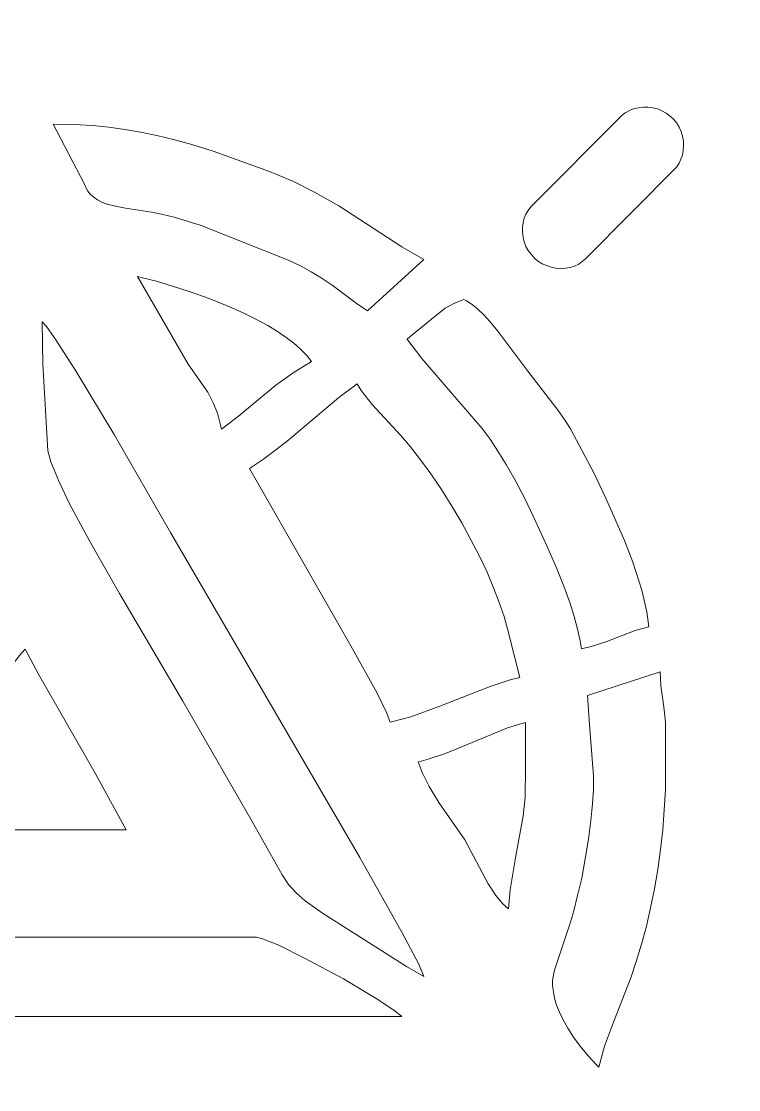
# Model space of a CAD drawing. Header units: millimetres. Extents: x -26 to 1265, y -860 to -429.
# Drawn here: x 702.3 to 749.7, y -656.6 to -586 of the extents above; entities that cross this region are included whole.
import ezdxf

# ---------------------------------------------------------------- set-up
doc = ezdxf.new("R2010")
doc.units = ezdxf.units.MM
doc.header["$MEASUREMENT"] = 0
doc.layers.add('layer 1', color=7, linetype='Continuous')

msp = doc.modelspace()

# ---------------------------------------------------------------- linework, layer by layer
at = {"layer": 'layer 1', "color": 7, "lineweight": 9, "true_color": 0xffffff}
for points, knots in [([(525.7375, -755.4875), (525.7375, -755.4875), (879.0375, -755.4625), (879.0375, -755.4625), (879.0375, -755.4625), (879.4875, -755.4125), (879.4875, -755.4125), (879.4875, -755.4125), (879.9624, -755.3375), (879.9624, -755.3375), (879.9624, -755.3375), (880.4125, -755.2125), (880.4125, -755.2125), (880.4125, -755.2125), (880.8625, -755.0625), (880.8625, -755.0625), (880.8625, -755.0625), (881.2875, -754.8625), (881.2875, -754.8625), (881.2875, -754.8625), (881.6875, -754.6375), (881.6875, -754.6375), (881.6875, -754.6375), (882.0625, -754.3625), (882.0625, -754.3625), (882.0625, -754.3625), (882.4374, -754.0625), (882.4374, -754.0625), (882.4374, -754.0625), (882.7625, -753.7375), (882.7625, -753.7375), (882.7625, -753.7375), (883.0625, -753.3875), (883.0625, -753.3875), (883.0625, -753.3875), (883.3375, -752.9875), (883.3375, -752.9875), (883.3375, -752.9875), (883.5875, -752.5875), (883.5875, -752.5875), (883.5875, -752.5875), (883.7875, -752.1625), (883.7875, -752.1625), (883.7875, -752.1625), (883.9624, -751.7375), (883.9624, -751.7375), (883.9624, -751.7375), (884.0875, -751.2875), (884.0875, -751.2875), (884.0875, -751.2875), (884.1875, -750.8375), (884.1875, -750.8375), (884.1875, -750.8375), (884.2375, -750.3625), (884.2375, -750.3625), (884.2375, -750.3625), (884.2375, -750.2625), (884.2375, -750.2625), (884.2375, -750.2625), (884.2375, -520.6875), (884.2375, -520.6875), (884.2375, -520.6875), (884.1875, -520.2375), (884.1875, -520.2375), (884.1875, -520.2375), (884.1125, -519.7625), (884.1125, -519.7625), (884.1125, -519.7625), (883.9874, -519.3125), (883.9874, -519.3125), (883.9874, -519.3125), (883.8375, -518.8625), (883.8375, -518.8625), (883.8375, -518.8625), (883.6375, -518.4375), (883.6375, -518.4375), (883.6375, -518.4375), (883.4125, -518.0375), (883.4125, -518.0375), (883.4125, -518.0375), (883.1374, -517.6625), (883.1374, -517.6625), (883.1374, -517.6625), (882.8375, -517.2875), (882.8375, -517.2875), (882.8375, -517.2875), (882.5125, -516.9625), (882.5125, -516.9625), (882.5125, -516.9625), (882.1625, -516.6625), (882.1625, -516.6625), (882.1625, -516.6625), (881.7625, -516.3875), (881.7625, -516.3875), (881.7625, -516.3875), (881.3625, -516.1375), (881.3625, -516.1375), (881.3625, -516.1375), (880.9375, -515.9375), (880.9375, -515.9375), (880.9375, -515.9375), (880.5125, -515.7625), (880.5125, -515.7625), (880.5125, -515.7625), (880.0624, -515.6375), (880.0624, -515.6375), (880.0624, -515.6375), (879.6125, -515.5375), (879.6125, -515.5375), (879.6125, -515.5375), (879.1374, -515.4875), (879.1374, -515.4875), (879.1374, -515.4875), (879.0375, -515.4875), (879.0375, -515.4875), (879.0375, -515.4875), (525.4625, -515.4875), (525.4625, -515.4875), (525.4625, -515.4875), (525.0125, -515.5375), (525.0125, -515.5375), (525.0125, -515.5375), (524.5375, -515.6125), (524.5375, -515.6125), (524.5375, -515.6125), (524.0875, -515.7375), (524.0875, -515.7375), (524.0875, -515.7375), (523.6375, -515.8875), (523.6375, -515.8875), (523.6375, -515.8875), (523.2125, -516.0875), (523.2125, -516.0875), (523.2125, -516.0875), (522.8125, -516.3125), (522.8125, -516.3125), (522.8125, -516.3125), (522.4375, -516.5875), (522.4375, -516.5875), (522.4375, -516.5875), (522.0625, -516.8875), (522.0625, -516.8875), (522.0625, -516.8875), (521.7375, -517.2125), (521.7375, -517.2125), (521.7375, -517.2125), (521.4375, -517.5625), (521.4375, -517.5625), (521.4375, -517.5625), (521.1625, -517.9625), (521.1625, -517.9625), (521.1625, -517.9625), (520.9125, -518.3625), (520.9125, -518.3625), (520.9125, -518.3625), (520.7125, -518.7875), (520.7125, -518.7875), (520.7125, -518.7875), (520.5375, -519.2125), (520.5375, -519.2125), (520.5375, -519.2125), (520.4125, -519.6625), (520.4125, -519.6625), (520.4125, -519.6625), (520.3125, -520.1125), (520.3125, -520.1125), (520.3125, -520.1125), (520.2625, -520.5875), (520.2625, -520.5875), (520.2625, -520.5875), (520.2625, -520.6875), (520.2625, -520.6875), (520.2625, -520.6875), (520.2625, -750.2625), (520.2625, -750.2625), (520.2625, -750.2625), (520.3125, -750.7125), (520.3125, -750.7125), (520.3125, -750.7125), (520.3875, -751.1875), (520.3875, -751.1875), (520.3875, -751.1875), (520.5125, -751.6375), (520.5125, -751.6375), (520.5125, -751.6375), (520.6625, -752.0625), (520.6625, -752.0625), (520.6625, -752.0625), (520.8625, -752.5125), (520.8625, -752.5125), (520.8625, -752.5125), (521.0875, -752.9125), (521.0875, -752.9125), (521.0875, -752.9125), (521.3625, -753.2875), (521.3625, -753.2875), (521.3625, -753.2875), (521.6625, -753.6625), (521.6625, -753.6625), (521.6625, -753.6625), (521.9875, -753.9875), (521.9875, -753.9875), (521.9875, -753.9875), (522.3375, -754.2875), (522.3375, -754.2875), (522.3375, -754.2875), (522.7375, -754.5625), (522.7375, -754.5625), (522.7375, -754.5625), (523.1375, -754.8125), (523.1375, -754.8125), (523.1375, -754.8125), (523.5375, -755.0125), (523.5375, -755.0125), (523.5375, -755.0125), (523.9875, -755.1875), (523.9875, -755.1875), (523.9875, -755.1875), (524.4375, -755.3125), (524.4375, -755.3125), (524.4375, -755.3125), (524.8875, -755.4125), (524.8875, -755.4125), (524.8875, -755.4125), (525.3625, -755.4625), (525.3625, -755.4625), (525.3625, -755.4625), (525.7375, -755.4875), (525.7375, -755.4875)], [0, 0, 0, 0, 0.0131579, 0.0131579, 0.0131579, 0.0263158, 0.0263158, 0.0263158, 0.0394737, 0.0394737, 0.0394737, 0.0526316, 0.0526316, 0.0526316, 0.0657895, 0.0657895, 0.0657895, 0.0789474, 0.0789474, 0.0789474, 0.0921053, 0.0921053, 0.0921053, 0.1052632, 0.1052632, 0.1052632, 0.1184211, 0.1184211, 0.1184211, 0.1315789, 0.1315789, 0.1315789, 0.1447368, 0.1447368, 0.1447368, 0.1578947, 0.1578947, 0.1578947, 0.1710526, 0.1710526, 0.1710526, 0.1842105, 0.1842105, 0.1842105, 0.1973684, 0.1973684, 0.1973684, 0.2105263, 0.2105263, 0.2105263, 0.2236842, 0.2236842, 0.2236842, 0.2368421, 0.2368421, 0.2368421, 0.25, 0.25, 0.25, 0.2631579, 0.2631579, 0.2631579, 0.2763158, 0.2763158, 0.2763158, 0.2894737, 0.2894737, 0.2894737, 0.3026316, 0.3026316, 0.3026316, 0.3157895, 0.3157895, 0.3157895, 0.3289474, 0.3289474, 0.3289474, 0.3421053, 0.3421053, 0.3421053, 0.3552632, 0.3552632, 0.3552632, 0.3684211, 0.3684211, 0.3684211, 0.3815789, 0.3815789, 0.3815789, 0.3947368, 0.3947368, 0.3947368, 0.4078947, 0.4078947, 0.4078947, 0.4210526, 0.4210526, 0.4210526, 0.4342105, 0.4342105, 0.4342105, 0.4473684, 0.4473684, 0.4473684, 0.4605263, 0.4605263, 0.4605263, 0.4736842, 0.4736842, 0.4736842, 0.4868421, 0.4868421, 0.4868421, 0.5, 0.5, 0.5, 0.5131579, 0.5131579, 0.5131579, 0.5263158, 0.5263158, 0.5263158, 0.5394737, 0.5394737, 0.5394737, 0.5526316, 0.5526316, 0.5526316, 0.5657895, 0.5657895, 0.5657895, 0.5789474, 0.5789474, 0.5789474, 0.5921053, 0.5921053, 0.5921053, 0.6052632, 0.6052632, 0.6052632, 0.6184211, 0.6184211, 0.6184211, 0.6315789, 0.6315789, 0.6315789, 0.6447368, 0.6447368, 0.6447368, 0.6578947, 0.6578947, 0.6578947, 0.6710526, 0.6710526, 0.6710526, 0.6842105, 0.6842105, 0.6842105, 0.6973684, 0.6973684, 0.6973684, 0.7105263, 0.7105263, 0.7105263, 0.7236842, 0.7236842, 0.7236842, 0.7368421, 0.7368421, 0.7368421, 0.75, 0.75, 0.75, 0.7631579, 0.7631579, 0.7631579, 0.7763158, 0.7763158, 0.7763158, 0.7894737, 0.7894737, 0.7894737, 0.8026316, 0.8026316, 0.8026316, 0.8157895, 0.8157895, 0.8157895, 0.8289474, 0.8289474, 0.8289474, 0.8421053, 0.8421053, 0.8421053, 0.8552632, 0.8552632, 0.8552632, 0.8684211, 0.8684211, 0.8684211, 0.8815789, 0.8815789, 0.8815789, 0.8947368, 0.8947368, 0.8947368, 0.9078947, 0.9078947, 0.9078947, 0.9210526, 0.9210526, 0.9210526, 0.9342105, 0.9342105, 0.9342105, 0.9473684, 0.9473684, 0.9473684, 0.9605263, 0.9605263, 0.9605263, 0.9736842, 0.9736842, 0.9736842, 0.9868421, 0.9868421, 0.9868421, 1, 1, 1, 1]), ([(738.8375, -602.1875), (738.8375, -602.1875), (739.1125, -602.0625), (739.1125, -602.0625), (739.1125, -602.0625), (739.3375, -601.8875), (739.3375, -601.8875), (739.3375, -601.8875), (739.5625, -601.7125), (739.5625, -601.7125), (739.5625, -601.7125), (745.5875, -595.6375), (745.5875, -595.6375), (745.5875, -595.6375), (745.7375, -595.3875), (745.7375, -595.3875), (745.7375, -595.3875), (745.8625, -595.1375), (745.8625, -595.1375), (745.8625, -595.1375), (745.9625, -594.8625), (745.9625, -594.8625), (745.9625, -594.8625), (746.0125, -594.5625), (746.0125, -594.5625), (746.0125, -594.5625), (746.0375, -594.2375), (746.0375, -594.2375), (746.0375, -594.2375), (746.0375, -593.9375), (746.0375, -593.9375), (746.0375, -593.9375), (745.9625, -593.6125), (745.9625, -593.6125), (745.9625, -593.6125), (745.8875, -593.3125), (745.8875, -593.3125), (745.8875, -593.3125), (745.7375, -593.0125), (745.7375, -593.0125), (745.7375, -593.0125), (745.5875, -592.7625), (745.5875, -592.7625), (745.5875, -592.7625), (745.3874, -592.5125), (745.3874, -592.5125), (745.3874, -592.5125), (745.1625, -592.2875), (745.1625, -592.2875), (745.1625, -592.2875), (744.8875, -592.0875), (744.8875, -592.0875), (744.8875, -592.0875), (744.6124, -591.9375), (744.6124, -591.9375), (744.6124, -591.9375), (744.3125, -591.8125), (744.3125, -591.8125), (744.3125, -591.8125), (744.0125, -591.7375), (744.0125, -591.7375), (744.0125, -591.7375), (743.6875, -591.6875), (743.6875, -591.6875), (743.6875, -591.6875), (743.3874, -591.6875), (743.3874, -591.6875), (743.3874, -591.6875), (743.0625, -591.7375), (743.0625, -591.7375), (743.0625, -591.7375), (742.7375, -591.8125), (742.7375, -591.8125), (742.7375, -591.8125), (742.4625, -591.9125), (742.4625, -591.9125), (742.4625, -591.9125), (742.1875, -592.0625), (742.1875, -592.0625), (742.1875, -592.0625), (741.9625, -592.2375), (741.9625, -592.2375), (741.9625, -592.2375), (741.9625, -592.2375), (741.9625, -592.2375), (741.9625, -592.2375), (735.9375, -598.2875), (735.9375, -598.2875), (735.9375, -598.2875), (735.7625, -598.5125), (735.7625, -598.5125), (735.7625, -598.5125), (735.6125, -598.7625), (735.6125, -598.7625), (735.6125, -598.7625), (735.5125, -599.0375), (735.5125, -599.0375), (735.5125, -599.0375), (735.4375, -599.3375), (735.4375, -599.3375), (735.4375, -599.3375), (735.3875, -599.6375), (735.3875, -599.6375), (735.3875, -599.6375), (735.3875, -599.9625), (735.3875, -599.9625), (735.3875, -599.9625), (735.4375, -600.2875), (735.4375, -600.2875), (735.4375, -600.2875), (735.5125, -600.5875), (735.5125, -600.5875), (735.5125, -600.5875), (735.6125, -600.8875), (735.6125, -600.8875), (735.6125, -600.8875), (735.7625, -601.1625), (735.7625, -601.1625), (735.7625, -601.1625), (735.9625, -601.4125), (735.9625, -601.4125), (735.9625, -601.4125), (736.1875, -601.6625), (736.1875, -601.6625), (736.1875, -601.6625), (736.4125, -601.8625), (736.4125, -601.8625), (736.4125, -601.8625), (736.6874, -602.0375), (736.6874, -602.0375), (736.6874, -602.0375), (736.9875, -602.1625), (736.9875, -602.1625), (736.9875, -602.1625), (737.2875, -602.2625), (737.2875, -602.2625), (737.2875, -602.2625), (737.5875, -602.3375), (737.5875, -602.3375), (737.5875, -602.3375), (737.9125, -602.3625), (737.9125, -602.3625), (737.9125, -602.3625), (738.2374, -602.3375), (738.2374, -602.3375), (738.2374, -602.3375), (738.5375, -602.2875), (738.5375, -602.2875), (738.5375, -602.2875), (738.5375, -602.2875), (738.5375, -602.2875), (738.5375, -602.2875), (738.8375, -602.1875), (738.8375, -602.1875)], [0, 0, 0, 0, 0.0196078, 0.0196078, 0.0196078, 0.0392157, 0.0392157, 0.0392157, 0.0588235, 0.0588235, 0.0588235, 0.0784314, 0.0784314, 0.0784314, 0.0980392, 0.0980392, 0.0980392, 0.1176471, 0.1176471, 0.1176471, 0.1372549, 0.1372549, 0.1372549, 0.1568627, 0.1568627, 0.1568627, 0.1764706, 0.1764706, 0.1764706, 0.1960784, 0.1960784, 0.1960784, 0.2156863, 0.2156863, 0.2156863, 0.2352941, 0.2352941, 0.2352941, 0.254902, 0.254902, 0.254902, 0.2745098, 0.2745098, 0.2745098, 0.2941176, 0.2941176, 0.2941176, 0.3137255, 0.3137255, 0.3137255, 0.3333333, 0.3333333, 0.3333333, 0.3529412, 0.3529412, 0.3529412, 0.372549, 0.372549, 0.372549, 0.3921569, 0.3921569, 0.3921569, 0.4117647, 0.4117647, 0.4117647, 0.4313725, 0.4313725, 0.4313725, 0.4509804, 0.4509804, 0.4509804, 0.4705882, 0.4705882, 0.4705882, 0.4901961, 0.4901961, 0.4901961, 0.5098039, 0.5098039, 0.5098039, 0.5294118, 0.5294118, 0.5294118, 0.5490196, 0.5490196, 0.5490196, 0.5686275, 0.5686275, 0.5686275, 0.5882353, 0.5882353, 0.5882353, 0.6078431, 0.6078431, 0.6078431, 0.627451, 0.627451, 0.627451, 0.6470588, 0.6470588, 0.6470588, 0.6666667, 0.6666667, 0.6666667, 0.6862745, 0.6862745, 0.6862745, 0.7058824, 0.7058824, 0.7058824, 0.7254902, 0.7254902, 0.7254902, 0.745098, 0.745098, 0.745098, 0.7647059, 0.7647059, 0.7647059, 0.7843137, 0.7843137, 0.7843137, 0.8039216, 0.8039216, 0.8039216, 0.8235294, 0.8235294, 0.8235294, 0.8431373, 0.8431373, 0.8431373, 0.8627451, 0.8627451, 0.8627451, 0.8823529, 0.8823529, 0.8823529, 0.9019608, 0.9019608, 0.9019608, 0.9215686, 0.9215686, 0.9215686, 0.9411765, 0.9411765, 0.9411765, 0.9607843, 0.9607843, 0.9607843, 0.9803922, 0.9803922, 0.9803922, 1, 1, 1, 1]), ([(709.1625, -598.3625), (709.1625, -598.3625), (710.8875, -598.6375), (710.8875, -598.6375), (710.8875, -598.6375), (711.6375, -598.7875), (711.6375, -598.7875), (711.6375, -598.7875), (712.3875, -598.9625), (712.3875, -598.9625), (712.3875, -598.9625), (714.1625, -599.5125), (714.1625, -599.5125), (714.1625, -599.5125), (719.9875, -601.8125), (719.9875, -601.8125), (719.9875, -601.8125), (720.7625, -602.1875), (720.7625, -602.1875), (720.7625, -602.1875), (721.4375, -602.5625), (721.4375, -602.5625), (721.4375, -602.5625), (722.0875, -602.9625), (722.0875, -602.9625), (722.0875, -602.9625), (722.8125, -603.4625), (722.8125, -603.4625), (722.8125, -603.4625), (724.4125, -604.6375), (724.4125, -604.6375), (724.4125, -604.6375), (724.9625, -605.0125), (724.9625, -605.0125), (724.9625, -605.0125), (725.1625, -605.1375), (725.1625, -605.1375), (725.1625, -605.1375), (728.8875, -601.7625), (728.8875, -601.7625), (728.8875, -601.7625), (727.4125, -600.9125), (727.4125, -600.9125), (727.4125, -600.9125), (723.2625, -598.2125), (723.2625, -598.2125), (723.2625, -598.2125), (721.6625, -597.3125), (721.6625, -597.3125), (721.6625, -597.3125), (720.2125, -596.5875), (720.2125, -596.5875), (720.2125, -596.5875), (718.6875, -595.9375), (718.6875, -595.9375), (718.6875, -595.9375), (714.9625, -594.6125), (714.9625, -594.6125), (714.9625, -594.6125), (713.5375, -594.1625), (713.5375, -594.1625), (713.5375, -594.1625), (712.3375, -593.8375), (712.3375, -593.8375), (712.3375, -593.8375), (711.2375, -593.5625), (711.2375, -593.5625), (711.2375, -593.5625), (710.1625, -593.3375), (710.1625, -593.3375), (710.1625, -593.3375), (709.1125, -593.1625), (709.1125, -593.1625), (709.1125, -593.1625), (708.0625, -593.0125), (708.0625, -593.0125), (708.0625, -593.0125), (706.9875, -592.9125), (706.9875, -592.9125), (706.9875, -592.9125), (705.7625, -592.8375), (705.7625, -592.8375), (705.7625, -592.8375), (704.3875, -592.8125), (704.3875, -592.8125), (704.3875, -592.8125), (706.4625, -596.7875), (706.4625, -596.7875), (706.4625, -596.7875), (706.5625, -597.0375), (706.5625, -597.0375), (706.5625, -597.0375), (706.6875, -597.2375), (706.6875, -597.2375), (706.6875, -597.2375), (706.8625, -597.4625), (706.8625, -597.4625), (706.8625, -597.4625), (707.0625, -597.6375), (707.0625, -597.6375), (707.0625, -597.6375), (707.3125, -597.8125), (707.3125, -597.8125), (707.3125, -597.8125), (707.6125, -597.9625), (707.6125, -597.9625), (707.6125, -597.9625), (707.9625, -598.1125), (707.9625, -598.1125), (707.9625, -598.1125), (708.5125, -598.2375), (708.5125, -598.2375), (708.5125, -598.2375), (709.1625, -598.3625), (709.1625, -598.3625)], [0, 0, 0, 0, 0.0263158, 0.0263158, 0.0263158, 0.0526316, 0.0526316, 0.0526316, 0.0789474, 0.0789474, 0.0789474, 0.1052632, 0.1052632, 0.1052632, 0.1315789, 0.1315789, 0.1315789, 0.1578947, 0.1578947, 0.1578947, 0.1842105, 0.1842105, 0.1842105, 0.2105263, 0.2105263, 0.2105263, 0.2368421, 0.2368421, 0.2368421, 0.2631579, 0.2631579, 0.2631579, 0.2894737, 0.2894737, 0.2894737, 0.3157895, 0.3157895, 0.3157895, 0.3421053, 0.3421053, 0.3421053, 0.3684211, 0.3684211, 0.3684211, 0.3947368, 0.3947368, 0.3947368, 0.4210526, 0.4210526, 0.4210526, 0.4473684, 0.4473684, 0.4473684, 0.4736842, 0.4736842, 0.4736842, 0.5, 0.5, 0.5, 0.5263158, 0.5263158, 0.5263158, 0.5526316, 0.5526316, 0.5526316, 0.5789474, 0.5789474, 0.5789474, 0.6052632, 0.6052632, 0.6052632, 0.6315789, 0.6315789, 0.6315789, 0.6578947, 0.6578947, 0.6578947, 0.6842105, 0.6842105, 0.6842105, 0.7105263, 0.7105263, 0.7105263, 0.7368421, 0.7368421, 0.7368421, 0.7631579, 0.7631579, 0.7631579, 0.7894737, 0.7894737, 0.7894737, 0.8157895, 0.8157895, 0.8157895, 0.8421053, 0.8421053, 0.8421053, 0.8684211, 0.8684211, 0.8684211, 0.8947368, 0.8947368, 0.8947368, 0.9210526, 0.9210526, 0.9210526, 0.9473684, 0.9473684, 0.9473684, 0.9736842, 0.9736842, 0.9736842, 1, 1, 1, 1]), ([(714.9625, -611.2125), (714.9625, -611.2125), (715.2375, -611.9125), (715.2375, -611.9125), (715.2375, -611.9125), (715.5125, -612.9625), (715.5125, -612.9625), (715.5125, -612.9625), (716.6375, -612.1125), (716.6375, -612.1125), (716.6375, -612.1125), (719.0875, -610.0625), (719.0875, -610.0625), (719.0875, -610.0625), (720.2375, -609.2375), (720.2375, -609.2375), (720.2375, -609.2375), (721.4625, -608.4875), (721.4625, -608.4875), (721.4625, -608.4875), (721.1375, -608.0875), (721.1375, -608.0875), (721.1375, -608.0875), (720.7375, -607.6875), (720.7375, -607.6875), (720.7375, -607.6875), (720.2875, -607.2875), (720.2875, -607.2875), (720.2875, -607.2875), (719.7875, -606.9125), (719.7875, -606.9125), (719.7875, -606.9125), (719.2125, -606.5125), (719.2125, -606.5125), (719.2125, -606.5125), (718.5625, -606.1125), (718.5625, -606.1125), (718.5625, -606.1125), (717.8125, -605.7125), (717.8125, -605.7125), (717.8125, -605.7125), (716.9375, -605.2875), (716.9375, -605.2875), (716.9375, -605.2875), (715.8875, -604.8125), (715.8875, -604.8125), (715.8875, -604.8125), (714.6875, -604.3375), (714.6875, -604.3375), (714.6875, -604.3375), (713.4375, -603.8875), (713.4375, -603.8875), (713.4375, -603.8875), (712.2625, -603.5125), (712.2625, -603.5125), (712.2625, -603.5125), (711.2125, -603.1875), (711.2125, -603.1875), (711.2125, -603.1875), (710.2875, -602.9625), (710.2875, -602.9625), (710.2875, -602.9625), (709.9625, -602.8875), (709.9625, -602.8875), (709.9625, -602.8875), (713.3125, -608.6625), (713.3125, -608.6625), (713.3125, -608.6625), (714.6125, -610.5125), (714.6125, -610.5125), (714.6125, -610.5125), (714.9625, -611.2125), (714.9625, -611.2125)], [0, 0, 0, 0, 0.0416667, 0.0416667, 0.0416667, 0.0833333, 0.0833333, 0.0833333, 0.125, 0.125, 0.125, 0.1666667, 0.1666667, 0.1666667, 0.2083333, 0.2083333, 0.2083333, 0.25, 0.25, 0.25, 0.2916667, 0.2916667, 0.2916667, 0.3333333, 0.3333333, 0.3333333, 0.375, 0.375, 0.375, 0.4166667, 0.4166667, 0.4166667, 0.4583333, 0.4583333, 0.4583333, 0.5, 0.5, 0.5, 0.5416667, 0.5416667, 0.5416667, 0.5833333, 0.5833333, 0.5833333, 0.625, 0.625, 0.625, 0.6666667, 0.6666667, 0.6666667, 0.7083333, 0.7083333, 0.7083333, 0.75, 0.75, 0.75, 0.7916667, 0.7916667, 0.7916667, 0.8333333, 0.8333333, 0.8333333, 0.875, 0.875, 0.875, 0.9166667, 0.9166667, 0.9166667, 0.9583333, 0.9583333, 0.9583333, 1, 1, 1, 1]), ([(727.7625, -606.9875), (727.7625, -606.9875), (728.7374, -608.2875), (728.7374, -608.2875), (728.7374, -608.2875), (730.2125, -610.0125), (730.2125, -610.0125), (730.2125, -610.0125), (732.7375, -612.9125), (732.7375, -612.9125), (732.7375, -612.9125), (733.2625, -613.6125), (733.2625, -613.6125), (733.2625, -613.6125), (733.7625, -614.4125), (733.7625, -614.4125), (733.7625, -614.4125), (734.3124, -615.2875), (734.3124, -615.2875), (734.3124, -615.2875), (734.9125, -616.3375), (734.9125, -616.3375), (734.9125, -616.3375), (735.5625, -617.5875), (735.5625, -617.5875), (735.5625, -617.5875), (736.2874, -619.0875), (736.2874, -619.0875), (736.2874, -619.0875), (737.0125, -620.6625), (737.0125, -620.6625), (737.0125, -620.6625), (737.6375, -622.1125), (737.6375, -622.1125), (737.6375, -622.1125), (738.1375, -623.3375), (738.1375, -623.3375), (738.1375, -623.3375), (738.5125, -624.4125), (738.5125, -624.4125), (738.5125, -624.4125), (738.8125, -625.3375), (738.8125, -625.3375), (738.8125, -625.3375), (739.0374, -626.1625), (739.0374, -626.1625), (739.0374, -626.1625), (739.2125, -626.9375), (739.2125, -626.9375), (739.2125, -626.9375), (739.2875, -627.4625), (739.2875, -627.4625), (739.2875, -627.4625), (739.9375, -627.3125), (739.9375, -627.3125), (739.9375, -627.3125), (740.9625, -626.9875), (740.9625, -626.9875), (740.9625, -626.9875), (742.8375, -626.2625), (742.8375, -626.2625), (742.8375, -626.2625), (743.7375, -626.0125), (743.7375, -626.0125), (743.7375, -626.0125), (743.6125, -625.0125), (743.6125, -625.0125), (743.6125, -625.0125), (743.2875, -623.5875), (743.2875, -623.5875), (743.2875, -623.5875), (742.6875, -621.7375), (742.6875, -621.7375), (742.6875, -621.7375), (742.1375, -620.3125), (742.1375, -620.3125), (742.1375, -620.3125), (740.9125, -617.5125), (740.9125, -617.5125), (740.9125, -617.5125), (740.1125, -615.8375), (740.1125, -615.8375), (740.1125, -615.8375), (738.5625, -612.9375), (738.5625, -612.9375), (738.5625, -612.9375), (738.2125, -612.3875), (738.2125, -612.3875), (738.2125, -612.3875), (737.7625, -611.7375), (737.7625, -611.7375), (737.7625, -611.7375), (735.7375, -609.1375), (735.7375, -609.1375), (735.7375, -609.1375), (733.7625, -606.4875), (733.7625, -606.4875), (733.7625, -606.4875), (733.2625, -605.8625), (733.2625, -605.8625), (733.2625, -605.8625), (732.8375, -605.4125), (732.8375, -605.4125), (732.8375, -605.4125), (732.4375, -605.0375), (732.4375, -605.0375), (732.4375, -605.0375), (732.0625, -604.7375), (732.0625, -604.7375), (732.0625, -604.7375), (731.6875, -604.4875), (731.6875, -604.4875), (731.6875, -604.4875), (731.5124, -604.3875), (731.5124, -604.3875), (731.5124, -604.3875), (730.9125, -604.6375), (730.9125, -604.6375), (730.9125, -604.6375), (730.2874, -604.9625), (730.2874, -604.9625), (730.2874, -604.9625), (729.3875, -605.6875), (729.3875, -605.6875), (729.3875, -605.6875), (727.9624, -606.8625), (727.9624, -606.8625), (727.9624, -606.8625), (727.7875, -606.9875), (727.7875, -606.9875)], [0, 0, 0, 0, 0.0232558, 0.0232558, 0.0232558, 0.0465116, 0.0465116, 0.0465116, 0.0697674, 0.0697674, 0.0697674, 0.0930233, 0.0930233, 0.0930233, 0.1162791, 0.1162791, 0.1162791, 0.1395349, 0.1395349, 0.1395349, 0.1627907, 0.1627907, 0.1627907, 0.1860465, 0.1860465, 0.1860465, 0.2093023, 0.2093023, 0.2093023, 0.2325581, 0.2325581, 0.2325581, 0.255814, 0.255814, 0.255814, 0.2790698, 0.2790698, 0.2790698, 0.3023256, 0.3023256, 0.3023256, 0.3255814, 0.3255814, 0.3255814, 0.3488372, 0.3488372, 0.3488372, 0.372093, 0.372093, 0.372093, 0.3953488, 0.3953488, 0.3953488, 0.4186047, 0.4186047, 0.4186047, 0.4418605, 0.4418605, 0.4418605, 0.4651163, 0.4651163, 0.4651163, 0.4883721, 0.4883721, 0.4883721, 0.5116279, 0.5116279, 0.5116279, 0.5348837, 0.5348837, 0.5348837, 0.5581395, 0.5581395, 0.5581395, 0.5813953, 0.5813953, 0.5813953, 0.6046512, 0.6046512, 0.6046512, 0.627907, 0.627907, 0.627907, 0.6511628, 0.6511628, 0.6511628, 0.6744186, 0.6744186, 0.6744186, 0.6976744, 0.6976744, 0.6976744, 0.7209302, 0.7209302, 0.7209302, 0.744186, 0.744186, 0.744186, 0.7674419, 0.7674419, 0.7674419, 0.7906977, 0.7906977, 0.7906977, 0.8139535, 0.8139535, 0.8139535, 0.8372093, 0.8372093, 0.8372093, 0.8604651, 0.8604651, 0.8604651, 0.8837209, 0.8837209, 0.8837209, 0.9069767, 0.9069767, 0.9069767, 0.9302326, 0.9302326, 0.9302326, 0.9534884, 0.9534884, 0.9534884, 0.9767442, 0.9767442, 0.9767442, 1, 1, 1, 1]), ([(728.8875, -649.1125), (728.8875, -649.1125), (727.7375, -648.4375), (727.7375, -648.4375), (727.7375, -648.4375), (722.1875, -644.9125), (722.1875, -644.9125), (722.1875, -644.9125), (721.0375, -644.1125), (721.0375, -644.1125), (721.0375, -644.1125), (720.4375, -643.5875), (720.4375, -643.5875), (720.4375, -643.5875), (719.9375, -643.0375), (719.9375, -643.0375), (719.9375, -643.0375), (719.5125, -642.3875), (719.5125, -642.3875), (719.5125, -642.3875), (717.5375, -638.8625), (717.5375, -638.8625), (717.5375, -638.8625), (712.9625, -630.9125), (712.9625, -630.9125), (712.9625, -630.9125), (708.7625, -623.8125), (708.7625, -623.8125), (708.7625, -623.8125), (706.7875, -620.3375), (706.7875, -620.3375), (706.7875, -620.3375), (705.4625, -617.8875), (705.4625, -617.8875), (705.4625, -617.8875), (704.7875, -616.4375), (704.7875, -616.4375), (704.7875, -616.4375), (704.2375, -615.1125), (704.2375, -615.1125), (704.2375, -615.1125), (704.0375, -614.3875), (704.0375, -614.3875), (704.0375, -614.3875), (703.7125, -608.6625), (703.7125, -608.6625), (703.7125, -608.6625), (703.6625, -605.8625), (703.6625, -605.8625), (703.6625, -605.8625), (703.9375, -606.1875), (703.9375, -606.1875), (703.9375, -606.1875), (704.5625, -607.0625), (704.5625, -607.0625), (704.5625, -607.0625), (705.9125, -609.1625), (705.9125, -609.1625), (705.9125, -609.1625), (708.4125, -613.3125), (708.4125, -613.3125), (708.4125, -613.3125), (712.1375, -619.7875), (712.1375, -619.7875), (712.1375, -619.7875), (724.6375, -641.2375), (724.6375, -641.2375), (724.6375, -641.2375), (727.4375, -646.2125), (727.4375, -646.2125), (727.4375, -646.2125), (728.5375, -648.2875), (728.5375, -648.2875), (728.5375, -648.2875), (728.8875, -649.1125), (728.8875, -649.1125)], [0, 0, 0, 0, 0.04, 0.04, 0.04, 0.08, 0.08, 0.08, 0.12, 0.12, 0.12, 0.16, 0.16, 0.16, 0.2, 0.2, 0.2, 0.24, 0.24, 0.24, 0.28, 0.28, 0.28, 0.32, 0.32, 0.32, 0.36, 0.36, 0.36, 0.4, 0.4, 0.4, 0.44, 0.44, 0.44, 0.48, 0.48, 0.48, 0.52, 0.52, 0.52, 0.56, 0.56, 0.56, 0.6, 0.6, 0.6, 0.64, 0.64, 0.64, 0.68, 0.68, 0.68, 0.72, 0.72, 0.72, 0.76, 0.76, 0.76, 0.8, 0.8, 0.8, 0.84, 0.84, 0.84, 0.88, 0.88, 0.88, 0.92, 0.92, 0.92, 0.96, 0.96, 0.96, 1, 1, 1, 1]), ([(734.5875, -629.5125), (734.5875, -629.5125), (735.2125, -629.3625), (735.2125, -629.3625), (735.2125, -629.3625), (734.4375, -626.2375), (734.4375, -626.2375), (734.4375, -626.2375), (734.1875, -625.3375), (734.1875, -625.3375), (734.1875, -625.3375), (733.8624, -624.4125), (733.8624, -624.4125), (733.8624, -624.4125), (733.4874, -623.4375), (733.4874, -623.4375), (733.4874, -623.4375), (733.0625, -622.4125), (733.0625, -622.4125), (733.0625, -622.4125), (732.5625, -621.3375), (732.5625, -621.3375), (732.5625, -621.3375), (731.9875, -620.2625), (731.9875, -620.2625), (731.9875, -620.2625), (731.3875, -619.1375), (731.3875, -619.1375), (731.3875, -619.1375), (730.7374, -618.0375), (730.7374, -618.0375), (730.7374, -618.0375), (730.0375, -616.9375), (730.0375, -616.9375), (730.0375, -616.9375), (729.3375, -615.9125), (729.3375, -615.9125), (729.3375, -615.9125), (728.6625, -614.9875), (728.6625, -614.9875), (728.6625, -614.9875), (727.9875, -614.1375), (727.9875, -614.1375), (727.9875, -614.1375), (727.3625, -613.3875), (727.3625, -613.3875), (727.3625, -613.3875), (725.4625, -611.3375), (725.4625, -611.3375), (725.4625, -611.3375), (724.7375, -610.4125), (724.7375, -610.4125), (724.7375, -610.4125), (724.4625, -609.9625), (724.4625, -609.9625), (724.4625, -609.9625), (723.2625, -610.8625), (723.2625, -610.8625), (723.2625, -610.8625), (719.8375, -613.7625), (719.8375, -613.7625), (719.8375, -613.7625), (718.2875, -614.9375), (718.2875, -614.9375), (718.2875, -614.9375), (717.3625, -615.5625), (717.3625, -615.5625), (717.3625, -615.5625), (724.0625, -627.2625), (724.0625, -627.2625), (724.0625, -627.2625), (725.7875, -630.3875), (725.7875, -630.3875), (725.7875, -630.3875), (726.4125, -631.6625), (726.4125, -631.6625), (726.4125, -631.6625), (726.6625, -632.3125), (726.6625, -632.3125), (726.6625, -632.3125), (728.0125, -631.9625), (728.0125, -631.9625), (728.0125, -631.9625), (729.9374, -631.2625), (729.9374, -631.2625), (729.9374, -631.2625), (733.2625, -629.9625), (733.2625, -629.9625), (733.2625, -629.9625), (734.5875, -629.5125), (734.5875, -629.5125)], [0, 0, 0, 0, 0.0333333, 0.0333333, 0.0333333, 0.0666667, 0.0666667, 0.0666667, 0.1, 0.1, 0.1, 0.1333333, 0.1333333, 0.1333333, 0.1666667, 0.1666667, 0.1666667, 0.2, 0.2, 0.2, 0.2333333, 0.2333333, 0.2333333, 0.2666667, 0.2666667, 0.2666667, 0.3, 0.3, 0.3, 0.3333333, 0.3333333, 0.3333333, 0.3666667, 0.3666667, 0.3666667, 0.4, 0.4, 0.4, 0.4333333, 0.4333333, 0.4333333, 0.4666667, 0.4666667, 0.4666667, 0.5, 0.5, 0.5, 0.5333333, 0.5333333, 0.5333333, 0.5666667, 0.5666667, 0.5666667, 0.6, 0.6, 0.6, 0.6333333, 0.6333333, 0.6333333, 0.6666667, 0.6666667, 0.6666667, 0.7, 0.7, 0.7, 0.7333333, 0.7333333, 0.7333333, 0.7666667, 0.7666667, 0.7666667, 0.8, 0.8, 0.8, 0.8333333, 0.8333333, 0.8333333, 0.8666667, 0.8666667, 0.8666667, 0.9, 0.9, 0.9, 0.9333333, 0.9333333, 0.9333333, 0.9666667, 0.9666667, 0.9666667, 1, 1, 1, 1]), ([(695.4875, -639.3875), (695.4875, -639.3875), (698.2875, -634.2375), (698.2875, -634.2375), (698.2875, -634.2375), (700.0875, -631.1125), (700.0875, -631.1125), (700.0875, -631.1125), (701.4875, -628.8125), (701.4875, -628.8125), (701.4875, -628.8125), (702.1625, -627.9125), (702.1625, -627.9125), (702.1625, -627.9125), (702.5375, -627.4875), (702.5375, -627.4875), (702.5375, -627.4875), (703.4125, -629.1375), (703.4125, -629.1375), (703.4125, -629.1375), (707.1625, -635.6875), (707.1625, -635.6875), (707.1625, -635.6875), (709.2125, -639.4125), (709.2125, -639.4125), (709.2125, -639.4125), (695.4625, -639.4125), (695.4625, -639.4125)], [0, 0, 0, 0, 0.1111111, 0.1111111, 0.1111111, 0.2222222, 0.2222222, 0.2222222, 0.3333333, 0.3333333, 0.3333333, 0.4444444, 0.4444444, 0.4444444, 0.5555556, 0.5555556, 0.5555556, 0.6666667, 0.6666667, 0.6666667, 0.7777778, 0.7777778, 0.7777778, 0.8888889, 0.8888889, 0.8888889, 1, 1, 1, 1]), ([(739.6875, -630.5375), (739.6875, -630.5375), (739.8125, -632.4875), (739.8125, -632.4875), (739.8125, -632.4875), (740.0875, -635.8625), (740.0875, -635.8625), (740.0875, -635.8625), (740.0875, -636.7375), (740.0875, -636.7375), (740.0875, -636.7375), (740.0125, -637.7125), (740.0125, -637.7125), (740.0125, -637.7125), (739.9125, -638.8125), (739.9125, -638.8125), (739.9125, -638.8125), (739.7625, -640.0375), (739.7625, -640.0375), (739.7625, -640.0375), (739.5375, -641.3375), (739.5375, -641.3375), (739.5375, -641.3375), (739.3125, -642.6125), (739.3125, -642.6125), (739.3125, -642.6125), (739.0374, -643.7625), (739.0374, -643.7625), (739.0374, -643.7625), (738.7875, -644.7625), (738.7875, -644.7625), (738.7875, -644.7625), (738.5125, -645.6375), (738.5125, -645.6375), (738.5125, -645.6375), (737.5125, -648.6875), (737.5125, -648.6875), (737.5125, -648.6875), (737.4374, -649.0125), (737.4374, -649.0125), (737.4374, -649.0125), (737.3875, -649.3625), (737.3875, -649.3625), (737.3875, -649.3625), (737.3875, -649.7125), (737.3875, -649.7125), (737.3875, -649.7125), (737.4374, -650.1125), (737.4374, -650.1125), (737.4374, -650.1125), (737.5125, -650.5375), (737.5125, -650.5375), (737.5125, -650.5375), (737.6375, -650.9875), (737.6375, -650.9875), (737.6375, -650.9875), (737.8374, -651.4625), (737.8374, -651.4625), (737.8374, -651.4625), (738.0875, -651.9625), (738.0875, -651.9625), (738.0875, -651.9625), (738.3875, -652.5125), (738.3875, -652.5125), (738.3875, -652.5125), (738.7625, -653.1125), (738.7625, -653.1125), (738.7625, -653.1125), (739.2125, -653.7125), (739.2125, -653.7125), (739.2125, -653.7125), (739.7375, -654.3375), (739.7375, -654.3375), (739.7375, -654.3375), (740.3125, -654.9625), (740.3125, -654.9625), (740.3125, -654.9625), (740.4375, -655.0875), (740.4375, -655.0875), (740.4375, -655.0875), (740.8125, -653.7125), (740.8125, -653.7125), (740.8125, -653.7125), (741.4124, -652.1125), (741.4124, -652.1125), (741.4124, -652.1125), (742.5625, -649.1875), (742.5625, -649.1875), (742.5625, -649.1875), (742.9125, -648.1125), (742.9125, -648.1125), (742.9125, -648.1125), (743.2625, -646.9625), (743.2625, -646.9625), (743.2625, -646.9625), (743.5875, -645.7875), (743.5875, -645.7875), (743.5875, -645.7875), (743.8625, -644.5625), (743.8625, -644.5625), (743.8625, -644.5625), (744.1125, -643.3125), (744.1125, -643.3125), (744.1125, -643.3125), (744.3375, -642.0375), (744.3375, -642.0375), (744.3375, -642.0375), (744.5125, -640.7125), (744.5125, -640.7125), (744.5125, -640.7125), (744.6625, -639.4125), (744.6625, -639.4125), (744.6625, -639.4125), (744.7625, -638.0875), (744.7625, -638.0875), (744.7625, -638.0875), (744.8375, -636.7875), (744.8375, -636.7875), (744.8375, -636.7875), (744.8375, -636.7625), (744.8375, -636.7625), (744.8375, -636.7625), (744.8375, -633.6875), (744.8375, -633.6875), (744.8375, -633.6875), (744.8375, -632.3125), (744.8375, -632.3125), (744.8375, -632.3125), (744.7375, -631.2875), (744.7375, -631.2875), (744.7375, -631.2875), (744.5375, -629.9125), (744.5375, -629.9125), (744.5375, -629.9125), (744.4875, -628.9875), (744.4875, -628.9875), (744.4875, -628.9875), (739.6875, -630.5375), (739.6875, -630.5375)], [0, 0, 0, 0, 0.0217391, 0.0217391, 0.0217391, 0.0434783, 0.0434783, 0.0434783, 0.0652174, 0.0652174, 0.0652174, 0.0869565, 0.0869565, 0.0869565, 0.1086957, 0.1086957, 0.1086957, 0.1304348, 0.1304348, 0.1304348, 0.1521739, 0.1521739, 0.1521739, 0.173913, 0.173913, 0.173913, 0.1956522, 0.1956522, 0.1956522, 0.2173913, 0.2173913, 0.2173913, 0.2391304, 0.2391304, 0.2391304, 0.2608696, 0.2608696, 0.2608696, 0.2826087, 0.2826087, 0.2826087, 0.3043478, 0.3043478, 0.3043478, 0.326087, 0.326087, 0.326087, 0.3478261, 0.3478261, 0.3478261, 0.3695652, 0.3695652, 0.3695652, 0.3913043, 0.3913043, 0.3913043, 0.4130435, 0.4130435, 0.4130435, 0.4347826, 0.4347826, 0.4347826, 0.4565217, 0.4565217, 0.4565217, 0.4782609, 0.4782609, 0.4782609, 0.5, 0.5, 0.5, 0.5217391, 0.5217391, 0.5217391, 0.5434783, 0.5434783, 0.5434783, 0.5652174, 0.5652174, 0.5652174, 0.5869565, 0.5869565, 0.5869565, 0.6086957, 0.6086957, 0.6086957, 0.6304348, 0.6304348, 0.6304348, 0.6521739, 0.6521739, 0.6521739, 0.673913, 0.673913, 0.673913, 0.6956522, 0.6956522, 0.6956522, 0.7173913, 0.7173913, 0.7173913, 0.7391304, 0.7391304, 0.7391304, 0.7608696, 0.7608696, 0.7608696, 0.7826087, 0.7826087, 0.7826087, 0.8043478, 0.8043478, 0.8043478, 0.826087, 0.826087, 0.826087, 0.8478261, 0.8478261, 0.8478261, 0.8695652, 0.8695652, 0.8695652, 0.8913043, 0.8913043, 0.8913043, 0.9130435, 0.9130435, 0.9130435, 0.9347826, 0.9347826, 0.9347826, 0.9565217, 0.9565217, 0.9565217, 0.9782609, 0.9782609, 0.9782609, 1, 1, 1, 1]), ([(728.5125, -634.9375), (728.5125, -634.9375), (728.7625, -635.6375), (728.7625, -635.6375), (728.7625, -635.6375), (729.2375, -636.5625), (729.2375, -636.5625), (729.2375, -636.5625), (729.8625, -637.6125), (729.8625, -637.6125), (729.8625, -637.6125), (731.5875, -640.0875), (731.5875, -640.0875), (731.5875, -640.0875), (733.1375, -642.9875), (733.1375, -642.9875), (733.1375, -642.9875), (733.6375, -643.7625), (733.6375, -643.7625), (733.6375, -643.7625), (734.0875, -644.3125), (734.0875, -644.3125), (734.0875, -644.3125), (734.4625, -644.6375), (734.4625, -644.6375), (734.4625, -644.6375), (734.5875, -643.3875), (734.5875, -643.3875), (734.5875, -643.3875), (734.9375, -641.2625), (734.9375, -641.2625), (734.9375, -641.2625), (735.4375, -638.4875), (735.4375, -638.4875), (735.4375, -638.4875), (735.5625, -637.2625), (735.5625, -637.2625), (735.5625, -637.2625), (735.5875, -635.3625), (735.5875, -635.3625), (735.5875, -635.3625), (735.5875, -632.3375), (735.5875, -632.3375), (735.5875, -632.3375), (734.4125, -632.6875), (734.4125, -632.6875), (734.4125, -632.6875), (732.8125, -633.3375), (732.8125, -633.3375), (732.8125, -633.3375), (730.3124, -634.3875), (730.3124, -634.3875), (730.3124, -634.3875), (729.1625, -634.7625), (729.1625, -634.7625), (729.1625, -634.7625), (728.5375, -634.9375), (728.5375, -634.9375)], [0, 0, 0, 0, 0.0526316, 0.0526316, 0.0526316, 0.1052632, 0.1052632, 0.1052632, 0.1578947, 0.1578947, 0.1578947, 0.2105263, 0.2105263, 0.2105263, 0.2631579, 0.2631579, 0.2631579, 0.3157895, 0.3157895, 0.3157895, 0.3684211, 0.3684211, 0.3684211, 0.4210526, 0.4210526, 0.4210526, 0.4736842, 0.4736842, 0.4736842, 0.5263158, 0.5263158, 0.5263158, 0.5789474, 0.5789474, 0.5789474, 0.6315789, 0.6315789, 0.6315789, 0.6842105, 0.6842105, 0.6842105, 0.7368421, 0.7368421, 0.7368421, 0.7894737, 0.7894737, 0.7894737, 0.8421053, 0.8421053, 0.8421053, 0.8947368, 0.8947368, 0.8947368, 0.9473684, 0.9473684, 0.9473684, 1, 1, 1, 1]), ([(677.6625, -651.7125), (677.6625, -651.7125), (677.8625, -651.4625), (677.8625, -651.4625), (677.8625, -651.4625), (678.1125, -651.2125), (678.1125, -651.2125), (678.1125, -651.2125), (678.4375, -650.9625), (678.4375, -650.9625), (678.4375, -650.9625), (678.8125, -650.7125), (678.8125, -650.7125), (678.8125, -650.7125), (679.3375, -650.4375), (679.3375, -650.4375), (679.3375, -650.4375), (680.2125, -650.0125), (680.2125, -650.0125), (680.2125, -650.0125), (680.8375, -649.7125), (680.8375, -649.7125), (680.8375, -649.7125), (681.3125, -649.4875), (681.3125, -649.4875), (681.3125, -649.4875), (681.7125, -649.2875), (681.7125, -649.2875), (681.7125, -649.2875), (682.4125, -648.8875), (682.4125, -648.8875), (682.4125, -648.8875), (682.6625, -648.7375), (682.6625, -648.7375), (682.6625, -648.7375), (684.8375, -647.2625), (684.8375, -647.2625), (684.8375, -647.2625), (685.3125, -646.9625), (685.3125, -646.9625), (685.3125, -646.9625), (686.0125, -646.6625), (686.0125, -646.6625), (686.0125, -646.6625), (686.6625, -646.5125), (686.6625, -646.5125), (686.6625, -646.5125), (717.8125, -646.5125), (717.8125, -646.5125), (717.8125, -646.5125), (718.2125, -646.6125), (718.2125, -646.6125), (718.2125, -646.6125), (719.2875, -647.0375), (719.2875, -647.0375), (719.2875, -647.0375), (720.9875, -647.8875), (720.9875, -647.8875), (720.9875, -647.8875), (723.5625, -649.2625), (723.5625, -649.2625), (723.5625, -649.2625), (725.7375, -650.5625), (725.7375, -650.5625), (725.7375, -650.5625), (726.9625, -651.3625), (726.9625, -651.3625), (726.9625, -651.3625), (727.4125, -651.7375), (727.4125, -651.7375), (727.4125, -651.7375), (677.6375, -651.7375), (677.6375, -651.7375)], [0, 0, 0, 0, 0.0416667, 0.0416667, 0.0416667, 0.0833333, 0.0833333, 0.0833333, 0.125, 0.125, 0.125, 0.1666667, 0.1666667, 0.1666667, 0.2083333, 0.2083333, 0.2083333, 0.25, 0.25, 0.25, 0.2916667, 0.2916667, 0.2916667, 0.3333333, 0.3333333, 0.3333333, 0.375, 0.375, 0.375, 0.4166667, 0.4166667, 0.4166667, 0.4583333, 0.4583333, 0.4583333, 0.5, 0.5, 0.5, 0.5416667, 0.5416667, 0.5416667, 0.5833333, 0.5833333, 0.5833333, 0.625, 0.625, 0.625, 0.6666667, 0.6666667, 0.6666667, 0.7083333, 0.7083333, 0.7083333, 0.75, 0.75, 0.75, 0.7916667, 0.7916667, 0.7916667, 0.8333333, 0.8333333, 0.8333333, 0.875, 0.875, 0.875, 0.9166667, 0.9166667, 0.9166667, 0.9583333, 0.9583333, 0.9583333, 1, 1, 1, 1])]:
    msp.add_open_spline(points, degree=3, knots=knots, dxfattribs=at)

doc.saveas('drawing.dxf')
